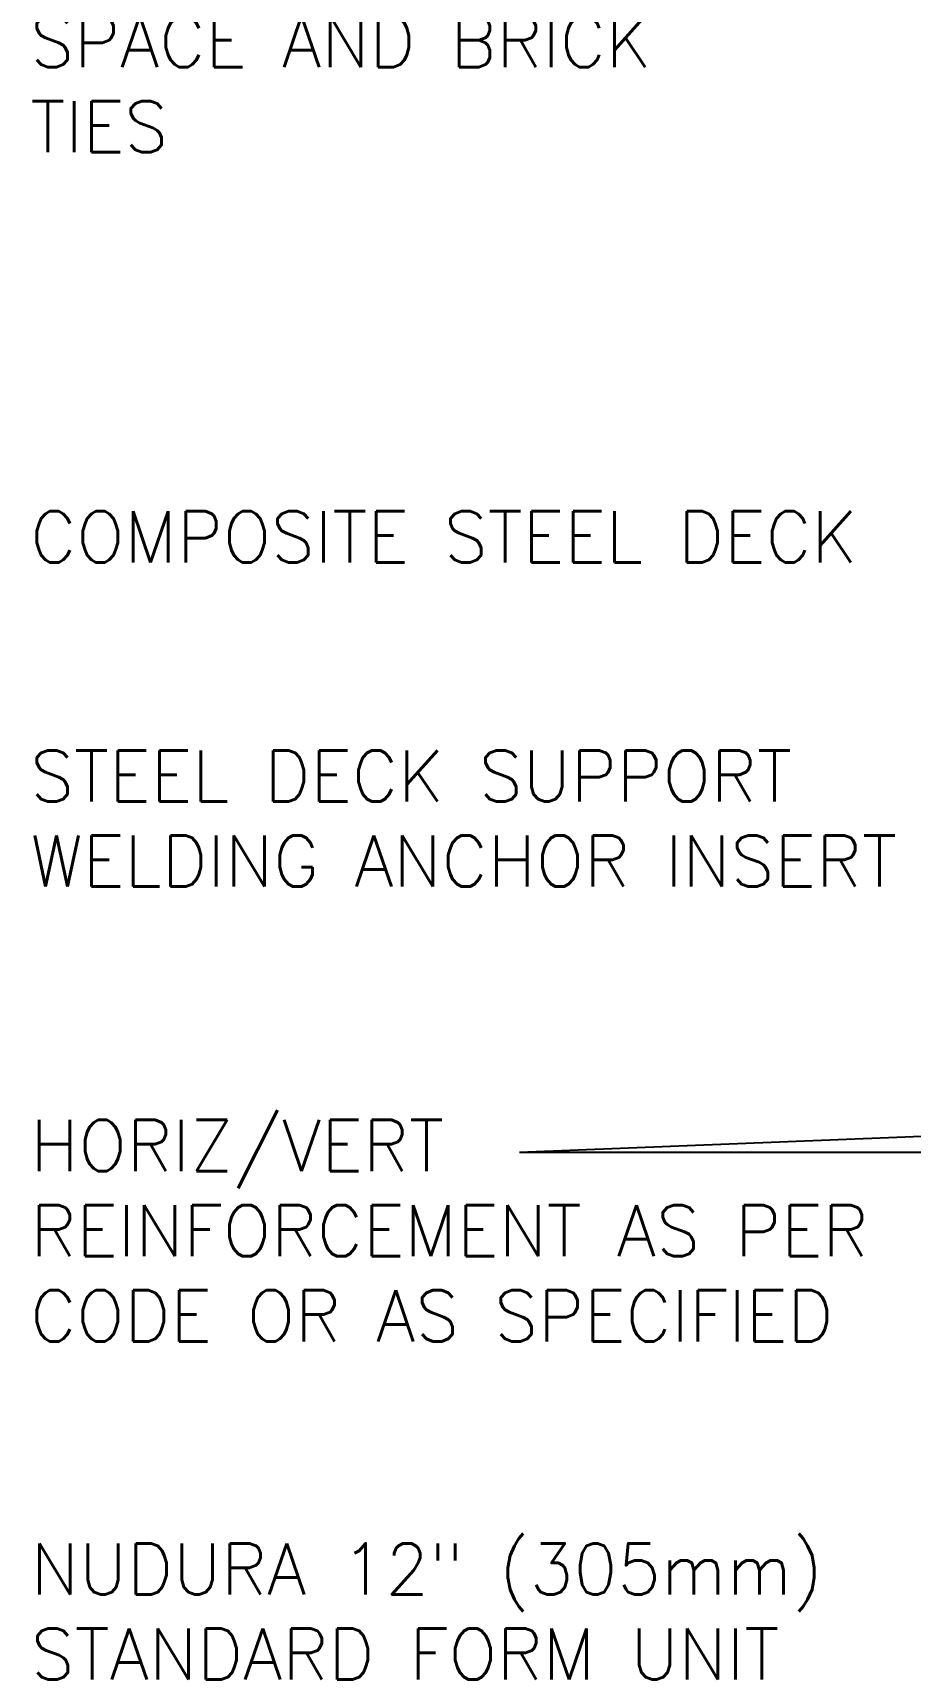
# Model space of a CAD drawing. Header units: inches. Extents: x 179 to 295, y 227 to 304.
# Drawn here: x 236.53 to 249.43, y 264.01 to 287.87 of the extents above; entities that cross this region are included whole.
import ezdxf

# ---------------------------------------------------------------- set-up
doc = ezdxf.new("R2010")
doc.units = ezdxf.units.IN
doc.header["$LTSCALE"] = 0.5
doc.header["$MEASUREMENT"] = 0
doc.layers.add('TEXT', color=4, linetype='Continuous')
doc.styles.add('DIM', font='romans.shx', dxfattribs={"width": 0.7})
doc.styles.add('ROMANS', font='romans.shx', dxfattribs={"height": 1.125})
doc.dimstyles.new('ext_12', dxfattribs={"dimscale": 12, "dimtxt": 0.09375, "dimasz": 0.09375, "dimexe": 0.09375, "dimexo": 0.0625, "dimgap": 0.0625, "dimtad": 1, "dimdec": 1, "dimzin": 3, "dimdsep": 46, "dimlunit": 4, "dimtxsty": 'DIM', "dimcen": 0.09, "dimdle": 0.09375, "dimclrt": 4, "dimadec": 0, "dimazin": 0, "dimtfac": 1, "dimtdec": 1, "dimtmove": 2, "dimatfit": 3, "dimfxl": 1, "dimfrac": 2, "dimtolj": 1, "dimtzin": 0, "dimarcsym": 0})

msp = doc.modelspace()

# ---------------------------------------------------------------- texts
at = {"layer": 'TEXT', "char_height": 0.75, "attachment_point": 1, "style": 'ROMANS'}
for s, insert, width in [('BRICK VENEER c/w^I\\P1" (25mm) AIR SPACE AND BRICK TIES', (236.498, 290.608), 12.44051), ('COMPOSITE STEEL DECK', (236.498, 280.836), 14.65126), ('STEEL DECK SUPPORT WELDING ANCHOR INSERT', (236.498, 277.327), 14.65126), ('HORIZ/VERT REINFORCEMENT AS PER CODE OR AS SPECIFIED', (236.498, 271.901), 14.65126), ('NUDURA 12" (305mm) STANDARD FORM UNIT', (236.505, 265.685), 13.12656)]:
    msp.add_mtext(s, dxfattribs=dict(at, insert=insert, width=width))

# ---------------------------------------------------------------- leaders
at = {"layer": 'TEXT'}
for points in [[(267.39, 272.37), (243.684, 271.421)], [(266.308, 267.696), (250.498, 271.421), (243.684, 271.421)]]:
    msp.add_leader(points, dimstyle='ext_12', override={"dimgap": 0.0625, "dimtad": 0}, dxfattribs=at)

doc.saveas('drawing.dxf')
